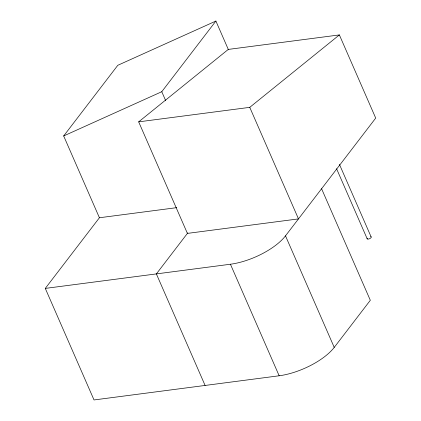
<?xml version="1.0" encoding="UTF-8"?>
<svg xmlns="http://www.w3.org/2000/svg" width="421" height="421" viewBox="0 0 421 421"><rect width="100%" height="100%" fill="white"/><g stroke="black" fill="none" stroke-linecap="round" stroke-linejoin="round"><path stroke-width="0.63" d="M321.586 188.745L370.317 300.289L334.232 347.393A44.279 17.724 -23.6 0 1 279.16 375.779L94.02 399.95L45.289 288.406L99.414 217.752L63.676 135.951L117.806 65.292L215.899 21.05L228.471 49.836M63.676 135.951L161.769 91.71L215.899 21.05M187.813 232.86L156.37 273.908L205.101 385.447M45.289 288.406L230.429 264.235A44.279 17.724 -23.6 0 0 285.496 235.849L375.711 118.091L339.373 34.917L228.293 49.415L138.672 121.853L187.403 233.397L298.489 218.894L249.758 107.35L138.672 121.853M249.758 107.35L339.373 34.917M99.414 217.752L176.72 207.658M339.426 164.343L371.127 236.902M336.579 168.747L367.233 238.907M285.496 235.849L334.232 347.393M161.769 91.71L165.7 100.703M230.429 264.235L279.16 375.779M370.669 236.718A2.216 0.884 -23.6 0 1 370.764 237.949A2.216 0.884 -23.6 0 1 368.065 239.102A2.216 0.884 -23.6 0 1 367.328 238.149"/></g></svg>
